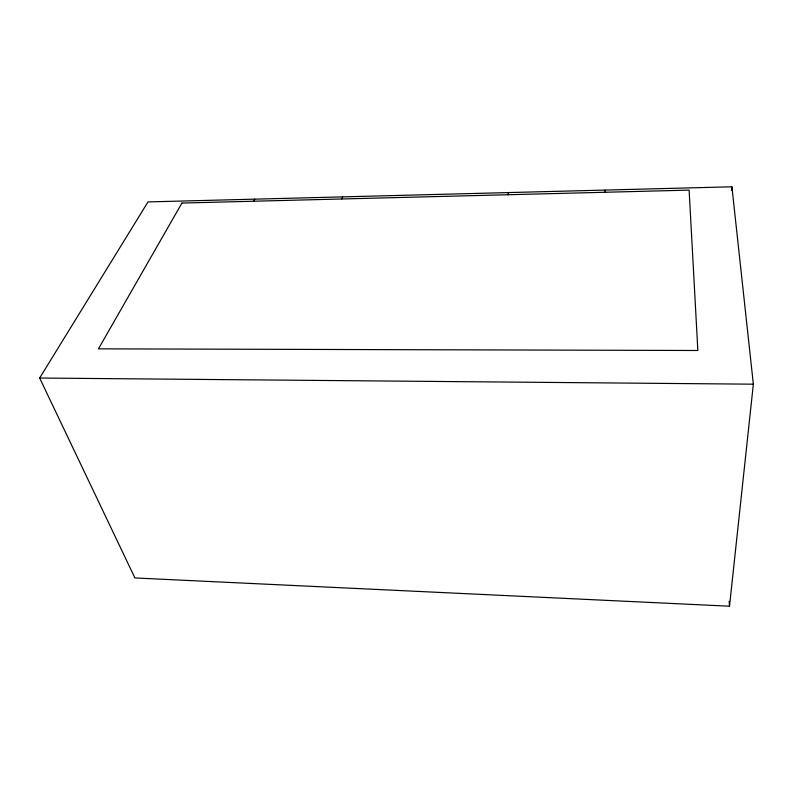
<?xml version="1.0" encoding="UTF-8"?>
<svg xmlns="http://www.w3.org/2000/svg" width="793" height="793" viewBox="0 0 793 793"><rect width="100%" height="100%" fill="white"/><g stroke="black" fill="none" stroke-linecap="round" stroke-linejoin="round"><path stroke-width="1.19" d="M604.95 192.273L605.059 190.082M731.622 190.489L731.909 186.791L148.004 201.918L39.65 378.033L134.909 577.948L729.51 606.209L753.35 384.179L731.909 186.791M507.996 194.741L508.363 192.58M341.852 198.984L342.645 196.872M253.74 201.234L254.751 199.152M39.65 378.033L753.35 384.179M729.173 601.263L729.51 606.209M181.924 203.058L98.461 348.841L697.85 350.496L689.117 190.122L181.924 203.058"/></g></svg>
